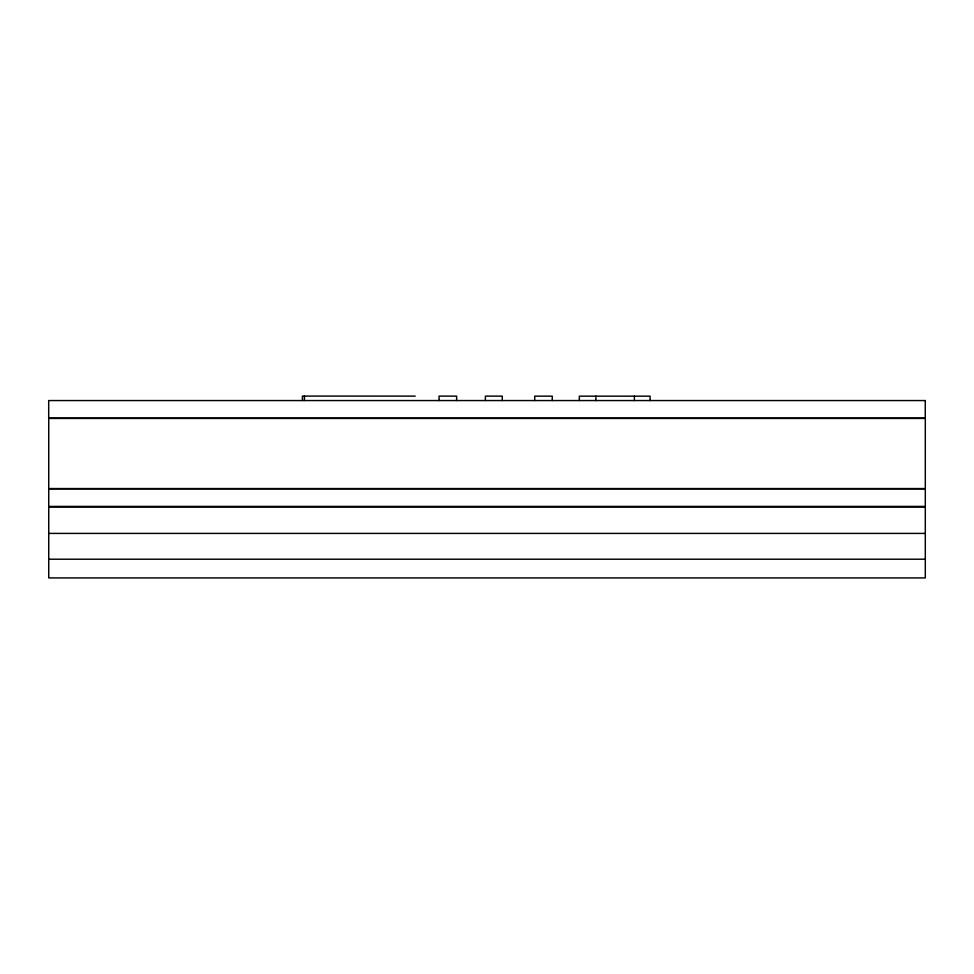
<?xml version="1.0" encoding="UTF-8"?>
<svg xmlns="http://www.w3.org/2000/svg" width="974" height="974" viewBox="0 0 974 974"><rect width="100%" height="100%" fill="white"/><g stroke="black" fill="none" stroke-linecap="round" stroke-linejoin="round"><path stroke-width="1.46" d="M302.415 400.497L302.415 396.077L415.204 396.114M304.436 400.497L304.436 396.077M439.067 400.533L439.067 396.114L456.636 396.126L456.636 400.545M485.381 400.545L485.381 396.126L502.267 396.138L502.267 400.558M534.714 400.558L534.714 396.15L552.27 396.15L552.27 400.57M579.335 400.57L579.335 396.162L650.096 396.174L650.096 400.594M595.893 400.582L595.893 396.162M634.378 400.594L634.378 396.174M48.737 533.411L925.3 533.411M48.737 559.21L925.3 559.21M925.263 400.558L48.7 400.558L48.7 418.077L925.263 418.077L925.263 400.558M925.3 418.443L48.737 418.443L48.737 488.558L925.3 488.558L925.3 418.443M925.3 488.887L48.737 488.887L48.737 506.419L925.3 506.419L925.3 488.887M925.3 507.04L48.737 507.04L48.737 577.923L925.3 577.923L925.3 507.04"/></g></svg>
